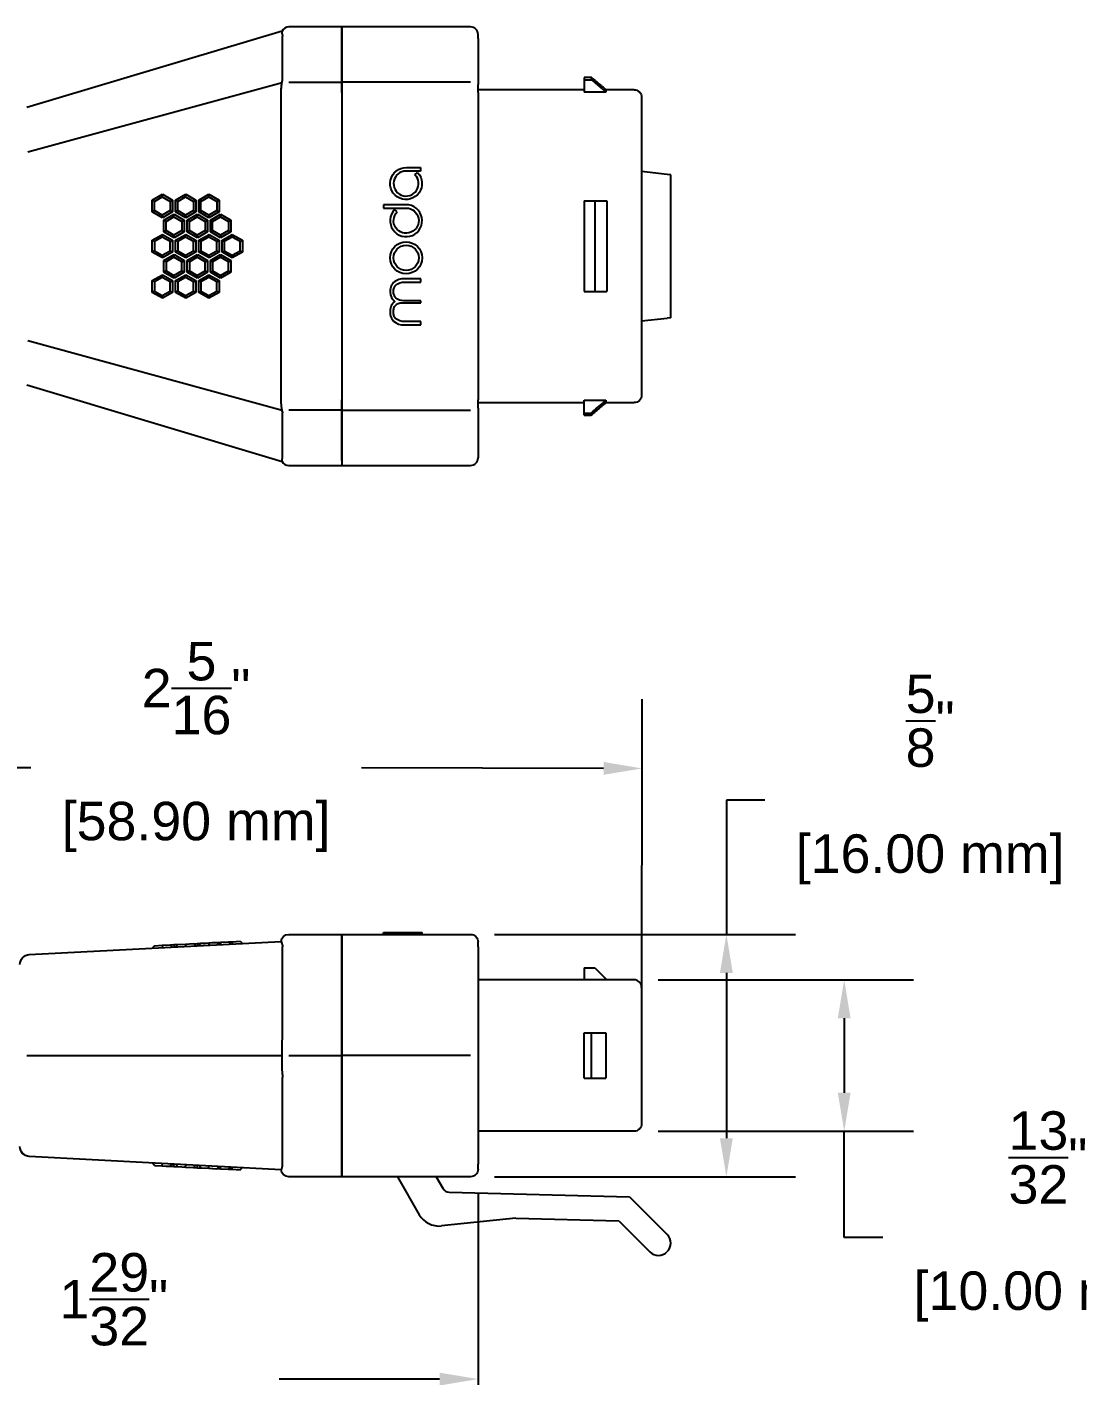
# Model space of a CAD drawing. Header units: inches. Extents: x 0.15 to 7.33, y 1.95 to 8.02.
# Drawn here: x 3.084 to 5.813, y 4.518 to 8.022 of the extents above; entities that cross this region are included whole.
import ezdxf

# ---------------------------------------------------------------- set-up
doc = ezdxf.new("R2010")
doc.units = ezdxf.units.IN
doc.header["$MEASUREMENT"] = 0
doc.layers.get('Defpoints').update_dxf_attribs({"color": 1})
doc.layers.add('Male Connector', color=7, linetype='Continuous')
doc.styles.get("Standard").update_dxf_attribs({"font": 'Arial.ttf'})
doc.dimstyles.new('.1 DIM', dxfattribs={"dimscale": 0, "dimtxt": 0.1, "dimasz": 0.1, "dimexe": 0.18, "dimexo": 0.0625, "dimgap": 0.09, "dimtad": 0, "dimtih": 1, "dimtoh": 1, "dimdec": 5, "dimzin": 0, "dimdsep": 46, "dimlunit": 4, "dimtxsty": 'Standard', "dimcen": 0.09, "dimadec": 0, "dimazin": 0, "dimtfac": 1, "dimtdec": 5, "dimtofl": 0, "dimtmove": 0, "dimatfit": 3, "dimfxl": 1, "dimtolj": 1, "dimtzin": 0, "dimarcsym": 0})

# ---------------------------------------------------------------- blocks, each defined once
blk = doc.blocks.new('*D4')
at = {"layer": 'Defpoints', "color": 0, "lineweight": -2, "transparency": 16777216}
for p, q in [((2.3627, 5.4147), (2.364, 6.2785)), ((4.6816, 5.411), (4.6829, 6.2748)), ((2.4638, 6.0983), (3.0935, 6.0973)), ((4.5827, 6.095), (3.9529, 6.096))]:
    blk.add_line(p, q, dxfattribs=at)
at = {"layer": 'Defpoints', "color": 0, "transparency": 16777216}
for p in [(2.3638, 6.0985), (2.3626, 5.3522), (4.6815, 5.3485)]:
    blk.add_point(p, dxfattribs=at)
for points in [[(2.4638, 6.115), (2.4637, 6.0817), (2.3638, 6.0985)], [(4.5827, 6.1116), (4.5826, 6.0783), (4.6827, 6.0948)]]:
    blk.add_solid(points, dxfattribs=at)
at = {"layer": 'Defpoints', "color": 0, "transparency": 16777216, "char_height": 0.1, "attachment_point": 5}
for s, insert in [('\\A1;2{\\H1x;\\S5/16;}"', (3.5232, 6.3036)), ('\\A1;[58.90 mm]', (3.5232, 5.943))]:
    blk.add_mtext(s, dxfattribs=dict(at, insert=insert))
blk = doc.blocks.new('*D5')
at = {"layer": 'Defpoints', "color": 0, "lineweight": -2, "transparency": 16777216}
for p, q in [((5.0017, 6.012), (4.9017, 6.012)), ((4.9017, 6.012), (4.9017, 5.6635)), ((4.2991, 5.6635), (5.0817, 5.6635)), ((4.9017, 5.5635), (4.9017, 5.1335)), ((4.2991, 5.0335), (5.0817, 5.0335))]:
    blk.add_line(p, q, dxfattribs=at)
at = {"layer": 'Defpoints', "color": 0, "transparency": 16777216}
for p in [(4.2366, 5.6635), (4.2366, 5.0335), (4.9017, 5.0335)]:
    blk.add_point(p, dxfattribs=at)
for points in [[(4.885, 5.5635), (4.9184, 5.5635), (4.9017, 5.6635)], [(4.885, 5.1335), (4.9184, 5.1335), (4.9017, 5.0335)]]:
    blk.add_solid(points, dxfattribs=at)
at = {"layer": 'Defpoints', "color": 0, "transparency": 16777216, "char_height": 0.1, "attachment_point": 5}
for s, insert in [('\\A1;{\\H1x;\\S5/8;}"', (5.4314, 6.2189)), ('\\A1;[16.00 mm]', (5.4314, 5.8583))]:
    blk.add_mtext(s, dxfattribs=dict(at, insert=insert))
blk = doc.blocks.new('*D6')
at = {"layer": 'Defpoints', "color": 0, "lineweight": -2, "transparency": 16777216}
for p, q in [((4.7243, 5.5453), (5.388, 5.5453)), ((5.208, 5.4453), (5.208, 5.2516)), ((4.7243, 5.1516), (5.388, 5.1516)), ((5.208, 4.876), (5.208, 5.1516)), ((5.308, 4.876), (5.208, 4.876))]:
    blk.add_line(p, q, dxfattribs=at)
at = {"layer": 'Defpoints', "color": 0, "transparency": 16777216}
for p in [(4.6618, 5.5453), (4.6618, 5.1516), (5.208, 5.1516)]:
    blk.add_point(p, dxfattribs=at)
for points in [[(5.1913, 5.4453), (5.2246, 5.4453), (5.208, 5.5453)], [(5.1913, 5.2516), (5.2246, 5.2516), (5.208, 5.1516)]]:
    blk.add_solid(points, dxfattribs=at)
at = {"layer": 'Defpoints', "color": 0, "transparency": 16777216, "char_height": 0.1, "attachment_point": 5}
for s, insert in [('\\A1;{\\H1x;\\S13/32;}"', (5.7377, 5.0836)), ('\\A1;[10.00 mm]', (5.7377, 4.7223))]:
    blk.add_mtext(s, dxfattribs=dict(at, insert=insert))
blk = doc.blocks.new('*D7')
at = {"layer": 'Defpoints', "color": 0, "lineweight": -2, "transparency": 16777216}
for p, q in [((2.3626, 4.9891), (2.3626, 4.3276)), ((4.2563, 4.9891), (4.2563, 4.3276)), ((2.4626, 4.5076), (2.8797, 4.5076)), ((4.1563, 4.5076), (3.7391, 4.5076))]:
    blk.add_line(p, q, dxfattribs=at)
at = {"layer": 'Defpoints', "color": 0, "transparency": 16777216}
for p in [(2.3626, 5.0516), (4.2563, 5.0516), (2.3626, 4.5076)]:
    blk.add_point(p, dxfattribs=at)
for points in [[(2.4626, 4.5242), (2.4626, 4.4909), (2.3626, 4.5076)], [(4.1563, 4.5242), (4.1563, 4.4909), (4.2563, 4.5076)]]:
    blk.add_solid(points, dxfattribs=at)
at = {"layer": 'Defpoints', "color": 0, "transparency": 16777216, "char_height": 0.1, "attachment_point": 5}
for s, insert in [('\\A1;1{\\H1x;\\S29/32;}"', (3.3094, 4.7152)), ('\\A1;[48.10 mm]', (3.3094, 4.3539))]:
    blk.add_mtext(s, dxfattribs=dict(at, insert=insert))

msp = doc.modelspace()

# ---------------------------------------------------------------- linework, layer by layer
at = {"layer": 'Male Connector', "linetype": 'Continuous'}
for p, q in [((3.746672, 8.011485), (3.083571, 7.812835)), ((3.748205, 7.885594), (3.748205, 7.998435)), ((3.901937, 8.022071), (3.764142, 8.022071)), ((4.236582, 8.022071), (3.901937, 8.022071)), ((3.901937, 8.022071), (3.901937, 8.009602)), ((3.901937, 8.009602), (3.901937, 8.022071)), ((3.901937, 8.009602), (3.901937, 7.890502)), ((3.901937, 7.890502), (3.901937, 8.009602)), ((4.256267, 7.991995), (4.256267, 8.002386)), ((4.256267, 7.991995), (4.256267, 7.872895)), ((3.901937, 7.851767), (3.901937, 7.890502)), ((3.901937, 7.890502), (3.901937, 7.851767)), ((4.551214, 7.890343), (4.531857, 7.890343)), ((4.531857, 7.884842), (4.531857, 7.852721)), ((4.531857, 7.884842), (4.551214, 7.884842)), ((3.085675, 7.697365), (3.746726, 7.878078)), ((3.744508, 7.052667), (3.744508, 7.851767)), ((3.764142, 7.878532), (3.901937, 7.878532)), ((4.236582, 7.878532), (3.901937, 7.878532)), ((3.901937, 7.851767), (3.901937, 7.052667)), ((3.901937, 7.851767), (3.901937, 7.052666)), ((4.256267, 7.851767), (4.256267, 7.872895)), ((4.531857, 7.858847), (4.256267, 7.858847)), ((4.256267, 7.851767), (4.256267, 7.052667)), ((4.588766, 7.852721), (4.531857, 7.852721)), ((4.661778, 7.858847), (4.588748, 7.858847)), ((4.681463, 7.734272), (4.681463, 7.170161)), ((4.106649, 7.647627), (4.069155, 7.647627)), ((4.069893, 7.656514), (4.106649, 7.656514)), ((4.092191, 7.63806), (4.099115, 7.643696)), ((4.106649, 7.656514), (4.106649, 7.647627)), ((4.747886, 7.638965), (4.681465, 7.645946)), ((4.757111, 7.637996), (4.747886, 7.638965)), ((4.757111, 7.266438), (4.757111, 7.637996)), ((3.409041, 7.572295), (3.435598, 7.587649)), ((3.414835, 7.56876), (3.409041, 7.572295)), ((3.409041, 7.541587), (3.409041, 7.572295)), ((3.414835, 7.56876), (3.435278, 7.580579)), ((3.414835, 7.545122), (3.414835, 7.56876)), ((3.435278, 7.580579), (3.435598, 7.587649)), ((3.435278, 7.580579), (3.455721, 7.56876)), ((3.435598, 7.587649), (3.462156, 7.572295)), ((3.455721, 7.56876), (3.462156, 7.572295)), ((3.455721, 7.56876), (3.455721, 7.545122)), ((3.462156, 7.572295), (3.462156, 7.541587)), ((3.469588, 7.572295), (3.496145, 7.587649)), ((3.469588, 7.541587), (3.469588, 7.572295)), ((3.475381, 7.56876), (3.469588, 7.572295)), ((3.475381, 7.56876), (3.495825, 7.580579)), ((3.475381, 7.545122), (3.475381, 7.56876)), ((3.495825, 7.580579), (3.496145, 7.587649)), ((3.495825, 7.580579), (3.516268, 7.56876)), ((3.496145, 7.587649), (3.522702, 7.572295)), ((3.516268, 7.56876), (3.522702, 7.572295)), ((3.516268, 7.56876), (3.516268, 7.545122)), ((3.522702, 7.572295), (3.522702, 7.541587)), ((3.530135, 7.572295), (3.556692, 7.587649)), ((3.535928, 7.56876), (3.530135, 7.572295)), ((3.530135, 7.541587), (3.530135, 7.572295)), ((3.535928, 7.56876), (3.556371, 7.580579)), ((3.535928, 7.545122), (3.535928, 7.56876)), ((3.556371, 7.580579), (3.556692, 7.587649)), ((3.556371, 7.580579), (3.576815, 7.56876)), ((3.556692, 7.587649), (3.583249, 7.572295)), ((3.576815, 7.56876), (3.583249, 7.572295)), ((3.576815, 7.56876), (3.576815, 7.545122)), ((3.583249, 7.572295), (3.583249, 7.541587)), ((4.531857, 7.570327), (4.559416, 7.570327)), ((4.531857, 7.570327), (4.531857, 7.334107)), ((4.559416, 7.570327), (4.590912, 7.570327)), ((4.559416, 7.570327), (4.559416, 7.334107)), ((4.590912, 7.570327), (4.590912, 7.334107)), ((3.414835, 7.545122), (3.409041, 7.541587)), ((3.435598, 7.526233), (3.409041, 7.541587)), ((3.435278, 7.533303), (3.414835, 7.545122)), ((3.455721, 7.545122), (3.435278, 7.533303)), ((3.462156, 7.541587), (3.435598, 7.526233)), ((3.439329, 7.51995), (3.465917, 7.535321)), ((3.455721, 7.545122), (3.462156, 7.541587)), ((3.465593, 7.528177), (3.465917, 7.535321)), ((3.465917, 7.535321), (3.492504, 7.51995)), ((3.475381, 7.545122), (3.469588, 7.541587)), ((3.496145, 7.526233), (3.469588, 7.541587)), ((3.495825, 7.533303), (3.475381, 7.545122)), ((3.516268, 7.545122), (3.495825, 7.533303)), ((3.522702, 7.541587), (3.496145, 7.526233)), ((3.499876, 7.51995), (3.526463, 7.535321)), ((3.516268, 7.545122), (3.522702, 7.541587)), ((3.52614, 7.528177), (3.526463, 7.535321)), ((3.526463, 7.535321), (3.553051, 7.51995)), ((3.535928, 7.545122), (3.530135, 7.541587)), ((3.556692, 7.526233), (3.530135, 7.541587)), ((3.556371, 7.533303), (3.535928, 7.545122)), ((3.576815, 7.545122), (3.556371, 7.533303)), ((3.583249, 7.541587), (3.556692, 7.526233)), ((3.560423, 7.51995), (3.58701, 7.535321)), ((3.576815, 7.545122), (3.583249, 7.541587)), ((3.586686, 7.528177), (3.58701, 7.535321)), ((3.58701, 7.535321), (3.613597, 7.51995)), ((4.010664, 7.560059), (4.010664, 7.551155)), ((4.069261, 7.560059), (4.010664, 7.560059)), ((4.010664, 7.551155), (4.069261, 7.551155)), ((4.046144, 7.541542), (4.039214, 7.547187)), ((3.435278, 7.533303), (3.435598, 7.526233)), ((3.445184, 7.516378), (3.439329, 7.51995)), ((3.439329, 7.489207), (3.439329, 7.51995)), ((3.445184, 7.516378), (3.465593, 7.528177)), ((3.445184, 7.49278), (3.445184, 7.516378)), ((3.465593, 7.528177), (3.486002, 7.516378)), ((3.486002, 7.516378), (3.492504, 7.51995)), ((3.486002, 7.516378), (3.486002, 7.49278)), ((3.492504, 7.51995), (3.492504, 7.489207)), ((3.495825, 7.533303), (3.496145, 7.526233)), ((3.499876, 7.489207), (3.499876, 7.51995)), ((3.505731, 7.516378), (3.499876, 7.51995)), ((3.505731, 7.516378), (3.52614, 7.528177)), ((3.505731, 7.49278), (3.505731, 7.516378)), ((3.52614, 7.528177), (3.546548, 7.516378)), ((3.546548, 7.516378), (3.553051, 7.51995)), ((3.546548, 7.516378), (3.546548, 7.49278)), ((3.553051, 7.51995), (3.553051, 7.489207)), ((3.556371, 7.533303), (3.556692, 7.526233)), ((3.560423, 7.489207), (3.560423, 7.51995)), ((3.566278, 7.516378), (3.560423, 7.51995)), ((3.566278, 7.516378), (3.586686, 7.528177)), ((3.566278, 7.49278), (3.566278, 7.516378)), ((3.586686, 7.528177), (3.607095, 7.516378)), ((3.607095, 7.516378), (3.613597, 7.51995)), ((3.607095, 7.516378), (3.607095, 7.49278)), ((3.613597, 7.51995), (3.613597, 7.489207)), ((3.409184, 7.467531), (3.435674, 7.482846)), ((3.409184, 7.436902), (3.409184, 7.467531)), ((3.41484, 7.464081), (3.409184, 7.467531)), ((3.435361, 7.475945), (3.41484, 7.464081)), ((3.41484, 7.464081), (3.41484, 7.440353)), ((3.435361, 7.475945), (3.435674, 7.482846)), ((3.455882, 7.464081), (3.435361, 7.475945)), ((3.435674, 7.482846), (3.462163, 7.467531)), ((3.445184, 7.49278), (3.439329, 7.489207)), ((3.465917, 7.473836), (3.439329, 7.489207)), ((3.465593, 7.48098), (3.445184, 7.49278)), ((3.455882, 7.464081), (3.462163, 7.467531)), ((3.455882, 7.440353), (3.455882, 7.464081)), ((3.462163, 7.467531), (3.462163, 7.436902)), ((3.486002, 7.49278), (3.465593, 7.48098)), ((3.465593, 7.48098), (3.465917, 7.473836)), ((3.492504, 7.489207), (3.465917, 7.473836)), ((3.469731, 7.467531), (3.49622, 7.482846)), ((3.469731, 7.436902), (3.469731, 7.467531)), ((3.475387, 7.464081), (3.469731, 7.467531)), ((3.495908, 7.475945), (3.475387, 7.464081)), ((3.475387, 7.464081), (3.475387, 7.440353)), ((3.486002, 7.49278), (3.492504, 7.489207)), ((3.495908, 7.475945), (3.49622, 7.482846)), ((3.516429, 7.464081), (3.495908, 7.475945)), ((3.49622, 7.482846), (3.52271, 7.467531)), ((3.505731, 7.49278), (3.499876, 7.489207)), ((3.526463, 7.473836), (3.499876, 7.489207)), ((3.52614, 7.48098), (3.505731, 7.49278)), ((3.516429, 7.464081), (3.52271, 7.467531)), ((3.516429, 7.440353), (3.516429, 7.464081)), ((3.52271, 7.467531), (3.52271, 7.436902)), ((3.546548, 7.49278), (3.52614, 7.48098)), ((3.52614, 7.48098), (3.526463, 7.473836)), ((3.553051, 7.489207), (3.526463, 7.473836)), ((3.530278, 7.467531), (3.556767, 7.482846)), ((3.535933, 7.464081), (3.530278, 7.467531)), ((3.530278, 7.436902), (3.530278, 7.467531)), ((3.556454, 7.475945), (3.535933, 7.464081)), ((3.535933, 7.464081), (3.535933, 7.440353)), ((3.546548, 7.49278), (3.553051, 7.489207)), ((3.556454, 7.475945), (3.556767, 7.482846)), ((3.576975, 7.464081), (3.556454, 7.475945)), ((3.556767, 7.482846), (3.583257, 7.467531)), ((3.566278, 7.49278), (3.560423, 7.489207)), ((3.58701, 7.473836), (3.560423, 7.489207)), ((3.586686, 7.48098), (3.566278, 7.49278)), ((3.576975, 7.464081), (3.583257, 7.467531)), ((3.576975, 7.440353), (3.576975, 7.464081)), ((3.583257, 7.467531), (3.583257, 7.436902)), ((3.607095, 7.49278), (3.586686, 7.48098)), ((3.586686, 7.48098), (3.58701, 7.473836)), ((3.613597, 7.489207), (3.58701, 7.473836)), ((3.590825, 7.467531), (3.617314, 7.482846)), ((3.59648, 7.464081), (3.590825, 7.467531)), ((3.590825, 7.436902), (3.590825, 7.467531)), ((3.617001, 7.475945), (3.59648, 7.464081)), ((3.59648, 7.464081), (3.59648, 7.440353)), ((3.607095, 7.49278), (3.613597, 7.489207)), ((3.617001, 7.475945), (3.617314, 7.482846)), ((3.637522, 7.464081), (3.617001, 7.475945)), ((3.617314, 7.482846), (3.643803, 7.467531)), ((3.637522, 7.464081), (3.643803, 7.467531)), ((3.637522, 7.440353), (3.637522, 7.464081)), ((3.643803, 7.467531), (3.643803, 7.436902)), ((3.41484, 7.440353), (3.409184, 7.436902)), ((3.435674, 7.421587), (3.409184, 7.436902)), ((3.41484, 7.440353), (3.435361, 7.428489)), ((3.435361, 7.428489), (3.455882, 7.440353)), ((3.435361, 7.428489), (3.435674, 7.421587)), ((3.462163, 7.436902), (3.435674, 7.421587)), ((3.439329, 7.415226), (3.465917, 7.430597)), ((3.455882, 7.440353), (3.462163, 7.436902)), ((3.465593, 7.423453), (3.465917, 7.430597)), ((3.465917, 7.430597), (3.492504, 7.415226)), ((3.475387, 7.440353), (3.469731, 7.436902)), ((3.49622, 7.421587), (3.469731, 7.436902)), ((3.475387, 7.440353), (3.495908, 7.428489)), ((3.495908, 7.428489), (3.516429, 7.440353)), ((3.495908, 7.428489), (3.49622, 7.421587)), ((3.52271, 7.436902), (3.49622, 7.421587)), ((3.499876, 7.415226), (3.526463, 7.430597)), ((3.516429, 7.440353), (3.52271, 7.436902)), ((3.52614, 7.423453), (3.526463, 7.430597)), ((3.526463, 7.430597), (3.553051, 7.415226)), ((3.535933, 7.440353), (3.530278, 7.436902)), ((3.556767, 7.421587), (3.530278, 7.436902)), ((3.535933, 7.440353), (3.556454, 7.428489)), ((3.556454, 7.428489), (3.576975, 7.440353)), ((3.556454, 7.428489), (3.556767, 7.421587)), ((3.583257, 7.436902), (3.556767, 7.421587)), ((3.560423, 7.415226), (3.58701, 7.430597)), ((3.576975, 7.440353), (3.583257, 7.436902)), ((3.586686, 7.423453), (3.58701, 7.430597)), ((3.58701, 7.430597), (3.613597, 7.415226)), ((3.59648, 7.440353), (3.590825, 7.436902)), ((3.617314, 7.421587), (3.590825, 7.436902)), ((3.59648, 7.440353), (3.617001, 7.428489)), ((3.617001, 7.428489), (3.637522, 7.440353)), ((3.617001, 7.428489), (3.617314, 7.421587)), ((3.643803, 7.436902), (3.617314, 7.421587)), ((3.637522, 7.440353), (3.643803, 7.436902)), ((3.445184, 7.411654), (3.439329, 7.415226)), ((3.439329, 7.384483), (3.439329, 7.415226)), ((3.465593, 7.423453), (3.445184, 7.411654)), ((3.445184, 7.411654), (3.445184, 7.388055)), ((3.486002, 7.411654), (3.465593, 7.423453)), ((3.486002, 7.411654), (3.492504, 7.415226)), ((3.486002, 7.388055), (3.486002, 7.411654)), ((3.492504, 7.415226), (3.492504, 7.384483)), ((3.499876, 7.384483), (3.499876, 7.415226)), ((3.505731, 7.411654), (3.499876, 7.415226)), ((3.52614, 7.423453), (3.505731, 7.411654)), ((3.505731, 7.411654), (3.505731, 7.388055)), ((3.546548, 7.411654), (3.52614, 7.423453)), ((3.546548, 7.411654), (3.553051, 7.415226)), ((3.546548, 7.388055), (3.546548, 7.411654)), ((3.553051, 7.415226), (3.553051, 7.384483)), ((3.560423, 7.384483), (3.560423, 7.415226)), ((3.566278, 7.411654), (3.560423, 7.415226)), ((3.586686, 7.423453), (3.566278, 7.411654)), ((3.566278, 7.411654), (3.566278, 7.388055)), ((3.607095, 7.411654), (3.586686, 7.423453)), ((3.607095, 7.411654), (3.613597, 7.415226)), ((3.607095, 7.388055), (3.607095, 7.411654)), ((3.613597, 7.415226), (3.613597, 7.384483)), ((4.110768, 7.42227), (4.110768, 7.421606)), ((3.409041, 7.362846), (3.435598, 7.3782)), ((3.409041, 7.332139), (3.409041, 7.362846)), ((3.414835, 7.359311), (3.409041, 7.362846)), ((3.435278, 7.371131), (3.414835, 7.359311)), ((3.414835, 7.359311), (3.414835, 7.335673)), ((3.435278, 7.371131), (3.435598, 7.3782)), ((3.455721, 7.359311), (3.435278, 7.371131)), ((3.435598, 7.3782), (3.462156, 7.362846)), ((3.445184, 7.388055), (3.439329, 7.384483)), ((3.465917, 7.369112), (3.439329, 7.384483)), ((3.445184, 7.388055), (3.465593, 7.376256)), ((3.455721, 7.359311), (3.462156, 7.362846)), ((3.455721, 7.335673), (3.455721, 7.359311)), ((3.462156, 7.362846), (3.462156, 7.332139)), ((3.465593, 7.376256), (3.486002, 7.388055)), ((3.465593, 7.376256), (3.465917, 7.369112)), ((3.492504, 7.384483), (3.465917, 7.369112)), ((3.469588, 7.362846), (3.496145, 7.3782)), ((3.469588, 7.332139), (3.469588, 7.362846)), ((3.475381, 7.359311), (3.469588, 7.362846)), ((3.495825, 7.371131), (3.475381, 7.359311)), ((3.475381, 7.359311), (3.475381, 7.335673)), ((3.486002, 7.388055), (3.492504, 7.384483)), ((3.495825, 7.371131), (3.496145, 7.3782)), ((3.516268, 7.359311), (3.495825, 7.371131)), ((3.496145, 7.3782), (3.522702, 7.362846)), ((3.505731, 7.388055), (3.499876, 7.384483)), ((3.526463, 7.369112), (3.499876, 7.384483)), ((3.505731, 7.388055), (3.52614, 7.376256)), ((3.516268, 7.359311), (3.522702, 7.362846)), ((3.516268, 7.335673), (3.516268, 7.359311)), ((3.522702, 7.362846), (3.522702, 7.332139)), ((3.52614, 7.376256), (3.546548, 7.388055)), ((3.52614, 7.376256), (3.526463, 7.369112)), ((3.553051, 7.384483), (3.526463, 7.369112)), ((3.530135, 7.362846), (3.556692, 7.3782)), ((3.535928, 7.359311), (3.530135, 7.362846)), ((3.530135, 7.332139), (3.530135, 7.362846)), ((3.556371, 7.371131), (3.535928, 7.359311)), ((3.535928, 7.359311), (3.535928, 7.335673)), ((3.546548, 7.388055), (3.553051, 7.384483)), ((3.556371, 7.371131), (3.556692, 7.3782)), ((3.576815, 7.359311), (3.556371, 7.371131)), ((3.556692, 7.3782), (3.583249, 7.362846)), ((3.566278, 7.388055), (3.560423, 7.384483)), ((3.58701, 7.369112), (3.560423, 7.384483)), ((3.566278, 7.388055), (3.586686, 7.376256)), ((3.576815, 7.359311), (3.583249, 7.362846)), ((3.576815, 7.335673), (3.576815, 7.359311)), ((3.583249, 7.362846), (3.583249, 7.332139)), ((3.586686, 7.376256), (3.607095, 7.388055)), ((3.586686, 7.376256), (3.58701, 7.369112)), ((3.613597, 7.384483), (3.58701, 7.369112)), ((3.607095, 7.388055), (3.613597, 7.384483)), ((4.065334, 7.358763), (4.10718, 7.358763)), ((4.10718, 7.367471), (4.065642, 7.367471)), ((4.10718, 7.358763), (4.10718, 7.367471)), ((3.414835, 7.335673), (3.409041, 7.332139)), ((3.435598, 7.316785), (3.409041, 7.332139)), ((3.414835, 7.335673), (3.435278, 7.323854)), ((3.435278, 7.323854), (3.455721, 7.335673)), ((3.435278, 7.323854), (3.435598, 7.316785)), ((3.462156, 7.332139), (3.435598, 7.316785)), ((3.455721, 7.335673), (3.462156, 7.332139)), ((3.475381, 7.335673), (3.469588, 7.332139)), ((3.496145, 7.316785), (3.469588, 7.332139)), ((3.475381, 7.335673), (3.495825, 7.323854)), ((3.495825, 7.323854), (3.516268, 7.335673)), ((3.495825, 7.323854), (3.496145, 7.316785)), ((3.522702, 7.332139), (3.496145, 7.316785)), ((3.516268, 7.335673), (3.522702, 7.332139)), ((3.535928, 7.335673), (3.530135, 7.332139)), ((3.556692, 7.316785), (3.530135, 7.332139)), ((3.535928, 7.335673), (3.556371, 7.323854)), ((3.556371, 7.323854), (3.576815, 7.335673)), ((3.556371, 7.323854), (3.556692, 7.316785)), ((3.583249, 7.332139), (3.556692, 7.316785)), ((3.576815, 7.335673), (3.583249, 7.332139)), ((4.531857, 7.334107), (4.559416, 7.334107)), ((4.559416, 7.334107), (4.590912, 7.334107)), ((4.061865, 7.304871), (4.10718, 7.304871)), ((4.10718, 7.310611), (4.062745, 7.310611)), ((4.10718, 7.304871), (4.10718, 7.310611)), ((4.10718, 7.256694), (4.064383, 7.256694)), ((4.10718, 7.247983), (4.10718, 7.256694)), ((4.681465, 7.258487), (4.747886, 7.265468)), ((4.757111, 7.266438), (4.747886, 7.265468)), ((4.064596, 7.247983), (4.10718, 7.247983)), ((3.085675, 7.207068), (3.746726, 7.026355)), ((3.083571, 7.091598), (3.746686, 6.892945)), ((3.901937, 7.052667), (3.901937, 7.013932)), ((3.901937, 7.013932), (3.901937, 7.052666)), ((4.256267, 7.031538), (4.256267, 7.052667)), ((4.256267, 7.045586), (4.531857, 7.045586)), ((4.531857, 7.051709), (4.588609, 7.051709)), ((4.531857, 7.018614), (4.531857, 7.051709)), ((4.588544, 7.045586), (4.661778, 7.045586)), ((3.748205, 6.905998), (3.748205, 7.018839)), ((3.901937, 7.025901), (3.764142, 7.025901)), ((3.901937, 7.025901), (4.236582, 7.025901)), ((3.901937, 7.013932), (3.901937, 6.894831)), ((3.901937, 6.894831), (3.901937, 7.013932)), ((4.256267, 7.031538), (4.256267, 6.912438)), ((4.531857, 7.013169), (4.531857, 7.018614)), ((4.531857, 7.018614), (4.549911, 7.018614)), ((4.531857, 7.013169), (4.54991, 7.013169)), ((4.256267, 6.912438), (4.256267, 6.902047)), ((3.764142, 6.882362), (3.901937, 6.882362)), ((3.901937, 6.894831), (3.901937, 6.882362)), ((3.901937, 6.894831), (3.901937, 6.882362)), ((3.901937, 6.882362), (4.236582, 6.882362)), ((3.089575, 5.610854), (3.744702, 5.645188)), ((3.535928, 5.640377), (3.556371, 5.641448)), ((3.556371, 5.641448), (3.576815, 5.64252)), ((3.556371, 5.641448), (3.556692, 5.635334)), ((3.566278, 5.642032), (3.566216, 5.641964)), ((3.566278, 5.642032), (3.586686, 5.643102)), ((3.576815, 5.64252), (3.583249, 5.636726)), ((3.586686, 5.643102), (3.607095, 5.644172)), ((3.586686, 5.643102), (3.58701, 5.636923)), ((3.607095, 5.644172), (3.613597, 5.638317)), ((3.607316, 5.643972), (3.617001, 5.64448)), ((3.617001, 5.64448), (3.637522, 5.645555)), ((3.617001, 5.64448), (3.617314, 5.638512)), ((3.637522, 5.645555), (3.643803, 5.6399)), ((3.764142, 5.663453), (3.901937, 5.663453)), ((3.901937, 5.663453), (4.236582, 5.663453)), ((3.901937, 5.639513), (3.901937, 5.663453)), ((3.901937, 5.663453), (3.901937, 5.639513)), ((4.010664, 5.663453), (4.010664, 5.66798)), ((4.010664, 5.66798), (4.026718, 5.66798)), ((4.027754, 5.66798), (4.027754, 5.663453)), ((4.036789, 5.66798), (4.064596, 5.66798)), ((4.036789, 5.663453), (4.036789, 5.66798)), ((4.064596, 5.66798), (4.10718, 5.66798)), ((4.064596, 5.663453), (4.064596, 5.66798)), ((4.107179, 5.66798), (4.110768, 5.66798)), ((4.10718, 5.663453), (4.10718, 5.66798)), ((4.110768, 5.663453), (4.110768, 5.66798)), ((4.256267, 5.63071), (4.256267, 5.643768)), ((3.414835, 5.634031), (3.409041, 5.627596)), ((3.414835, 5.634031), (3.435278, 5.635102)), ((3.435278, 5.635102), (3.455721, 5.636174)), ((3.435278, 5.635102), (3.435598, 5.628988)), ((3.445184, 5.635686), (3.445123, 5.635618)), ((3.445184, 5.635686), (3.465593, 5.636756)), ((3.455721, 5.636174), (3.462156, 5.63038)), ((3.465593, 5.636756), (3.486002, 5.637825)), ((3.465593, 5.636756), (3.465917, 5.630577)), ((3.475381, 5.637204), (3.469588, 5.63077)), ((3.475381, 5.637204), (3.495825, 5.638275)), ((3.486002, 5.637825), (3.48607, 5.637764)), ((3.495825, 5.638275), (3.516268, 5.639347)), ((3.495825, 5.638275), (3.496145, 5.632161)), ((3.505731, 5.638859), (3.505669, 5.638791)), ((3.505731, 5.638859), (3.52614, 5.639929)), ((3.516268, 5.639347), (3.522702, 5.633553)), ((3.52614, 5.639929), (3.546548, 5.640998)), ((3.52614, 5.639929), (3.526463, 5.63375)), ((3.535928, 5.640377), (3.530135, 5.633943)), ((3.546548, 5.640998), (3.546616, 5.640937)), ((3.748205, 5.405466), (3.748205, 5.631147)), ((3.901937, 5.639513), (3.901937, 5.401313)), ((3.901937, 5.401313), (3.901937, 5.639513)), ((4.256267, 5.63071), (4.256267, 5.39251)), ((4.531857, 5.576839), (4.531857, 5.545343)), ((4.531857, 5.576839), (4.559416, 5.576839)), ((4.559416, 5.576839), (4.590912, 5.545343)), ((4.661778, 5.545343), (4.256267, 5.545343)), ((3.901937, 5.295672), (3.901937, 5.401313)), ((3.901937, 5.401313), (3.901937, 5.295672)), ((4.531857, 5.407548), (4.549911, 5.407548)), ((4.256267, 5.39251), (4.256267, 5.304476)), ((3.083571, 5.348493), (3.746688, 5.348493)), ((3.764142, 5.348493), (3.901937, 5.348493)), ((4.236582, 5.348493), (3.901937, 5.348493)), ((3.748205, 5.065838), (3.748205, 5.291519)), ((3.901937, 5.295672), (3.901937, 5.057472)), ((3.901937, 5.057472), (3.901937, 5.295672)), ((4.256267, 5.304476), (4.256267, 5.066275)), ((4.531857, 5.289438), (4.54991, 5.289438)), ((4.661778, 5.151642), (4.256267, 5.151642)), ((3.744702, 5.051797), (3.089575, 5.086131)), ((3.414828, 5.062955), (3.409035, 5.069389)), ((3.414828, 5.062955), (3.435272, 5.061883)), ((3.435272, 5.061883), (3.435592, 5.067997)), ((3.435272, 5.061883), (3.455715, 5.060812)), ((3.445178, 5.061299), (3.445117, 5.061367)), ((3.445178, 5.061299), (3.465587, 5.06023)), ((3.455715, 5.060812), (3.462149, 5.066605)), ((3.465587, 5.06023), (3.46591, 5.066408)), ((3.465587, 5.06023), (3.485995, 5.05916)), ((3.475375, 5.059781), (3.469582, 5.066216)), ((3.475375, 5.059781), (3.495818, 5.05871)), ((3.485995, 5.05916), (3.486063, 5.059221)), ((3.495818, 5.05871), (3.496139, 5.064824)), ((3.495818, 5.05871), (3.516262, 5.057639)), ((3.505725, 5.058126), (3.505663, 5.058194)), ((3.505725, 5.058126), (3.526133, 5.057057)), ((3.516262, 5.057639), (3.522696, 5.063432)), ((3.526133, 5.057057), (3.526457, 5.063235)), ((3.526133, 5.057057), (3.546542, 5.055987)), ((3.535922, 5.056608), (3.530128, 5.063043)), ((3.535922, 5.056608), (3.556365, 5.055537)), ((3.546542, 5.055987), (3.54661, 5.056048)), ((3.556365, 5.055537), (3.556686, 5.061651)), ((3.556365, 5.055537), (3.576808, 5.054466)), ((3.566271, 5.054953), (3.56621, 5.055021)), ((3.566271, 5.054953), (3.58668, 5.053883)), ((3.576808, 5.054466), (3.583243, 5.060259)), ((3.58668, 5.053883), (3.587004, 5.060062)), ((3.58668, 5.053883), (3.607089, 5.052814)), ((3.607089, 5.052814), (3.613591, 5.058669)), ((3.607599, 5.053273), (3.616995, 5.052781)), ((3.616995, 5.052781), (3.617293, 5.058475)), ((3.616995, 5.052781), (3.637663, 5.051698)), ((3.637663, 5.051698), (3.643655, 5.057093)), ((3.901937, 5.033532), (3.901937, 5.057472)), ((3.901937, 5.057472), (3.901937, 5.033532)), ((4.256267, 5.053217), (4.256267, 5.066275)), ((3.901937, 5.033532), (3.764142, 5.033532)), ((4.236582, 5.033532), (3.901937, 5.033532)), ((4.046507, 5.033532), (4.103475, 4.934862)), ((4.147249, 5.033532), (4.164607, 5.003468)), ((4.181139, 4.993632), (4.649865, 4.981358)), ((4.649865, 4.981358), (4.747886, 4.883338)), ((4.354714, 4.92604), (4.160791, 4.905658)), ((4.354714, 4.92604), (4.621969, 4.919042)), ((4.621969, 4.919042), (4.702779, 4.838231)), ((4.747886, 4.838796), (4.747321, 4.838231))]:
    msp.add_line(p, q, dxfattribs=at)
msp.add_circle((4.069262, 7.421938), 0.032603, dxfattribs=at)
for centre, radius, start, end in [((3.764142, 8.002386), 0.019685, 90, 152.694862), ((4.236582, 8.002386), 0.019685, 0, 90), ((4.069155, 7.615113), 0.032515, 90, 44.889184), ((4.069261, 7.518552), 0.041507, 136.378915, 90), ((4.063394, 7.326388), 0.041144, 86.867796, 130.400317), ((4.053354, 7.287509), 0.024985, 122.311824, 133.890986), ((4.06226, 7.287171), 0.039258, 229.548205, 273.411243), ((3.764142, 6.902047), 0.019685, 207.483557, 270), ((4.236582, 6.902047), 0.019685, 270, 0), ((4.661778, 5.525658), 0.019685, 0, 90), ((4.181655, 5.01331), 0.019685, 210, 268.5), ((4.154618, 4.964389), 0.059055, 210, 276), ((4.725615, 4.861067), 0.031496, 315, 45), ((4.72505, 4.860502), 0.031496, 225, 315)]:
    msp.add_arc(centre, radius, start, end, dxfattribs=at)
at = {"layer": 'Male Connector', "linetype": 'Continuous', "extrusion": (-9.30957e-33, -1.52037e-16, -1)}
for centre, radius, start, end in [((-4.661778, 7.839162), 0.019685, 89.953034, 180), ((-4.069155, 7.615113), 0.041408, 136.346442, 91.021275), ((-4.069261, 7.518552), 0.032603, 90, 44.840768), ((-4.069262, 7.421938), 0.041508, 180.458335, 179.541665), ((-4.661778, 7.065271), 0.019685, 180, 269.984387), ((-4.236582, 5.643768), 0.019685, 90, 180), ((-3.090915, 5.585299), 0.025591, 0, 87), ((-3.090915, 5.111687), 0.025591, 273, 0)]:
    msp.add_arc(centre, radius, start, end, dxfattribs=at)
at = {"layer": 'Male Connector', "linetype": 'Continuous', "extrusion": (0, 0, -1)}
for centre, radius, start, end in [((-4.063502, 7.325905), 0.032909, 50.566498, 93.191887), ((-4.062299, 7.34149), 0.030882, 269.172828, 309.685672), ((-4.062373, 7.287641), 0.031013, 266.283525, 309.474674), ((-3.764142, 5.643768), 0.019685, 4.10699, 90), ((-4.661778, 5.171327), 0.019685, 180, 270), ((-3.764142, 5.053217), 0.019685, 270, 355.89301), ((-4.236582, 5.053217), 0.019685, 180, 270)]:
    msp.add_arc(centre, radius, start, end, dxfattribs=at)
at = {"layer": 'Male Connector', "linetype": 'Continuous'}
for points, knots in [([(3.747946, 8.002003), (3.747462, 8.005113), (3.747165, 8.007474), (3.746776, 8.010668), (3.746689, 8.011487), (3.746688, 8.01149), (3.746688, 8.011489), (3.746688, 8.011489)], [0, 0, 0, 0, 0.49916776, 0.49916776, 0.99833551, 0.99833551, 1, 1, 1, 1]), ([(4.551214, 7.884842), (4.556292, 7.880505), (4.561369, 7.876167), (4.573886, 7.86546), (4.581326, 7.85909), (4.588766, 7.852721)], [0, 0, 0, 0, 0.40541663, 0.40541663, 1, 1, 1, 1]), ([(3.744702, 7.861083), (3.744933, 7.8652), (3.745329, 7.869244), (3.74639, 7.87663), (3.747066, 7.87998), (3.747729, 7.882616)], [0, 0, 0, 0, 0.5, 0.5, 1, 1, 1, 1]), ([(4.588749, 7.858847), (4.588749, 7.858847), (4.588749, 7.858847), (4.588749, 7.858847), (4.588754, 7.858338), (4.588751, 7.856813), (4.588751, 7.856176), (4.588749, 7.854645), (4.588704, 7.85375), (4.588766, 7.852721)], [0, 0, 0, 0, 0.00074946, 0.00074946, 0.50037473, 0.50037473, 0.75018737, 0.75018737, 1, 1, 1, 1]), ([(4.681463, 7.839162), (4.681463, 7.839162), (4.681463, 7.839162), (4.681463, 7.839165), (4.681463, 7.838685), (4.681463, 7.83677), (4.681463, 7.835338), (4.681463, 7.8315), (4.681463, 7.8291), (4.681463, 7.823226), (4.681463, 7.819735), (4.681463, 7.811568), (4.681463, 7.806941), (4.681463, 7.796368), (4.681463, 7.790363), (4.681463, 7.78034), (4.681463, 7.776818), (4.681463, 7.769341), (4.681463, 7.765359), (4.681463, 7.752936), (4.681463, 7.743744), (4.681463, 7.734272)], [0, 0, 0, 0, 0.00008128, 0.00008128, 0.12507112, 0.12507112, 0.25006096, 0.25006096, 0.3750508, 0.3750508, 0.50004064, 0.50004064, 0.62503048, 0.62503048, 0.75002032, 0.75002032, 0.81251524, 0.81251524, 0.87501016, 0.87501016, 1, 1, 1, 1]), ([(4.036727, 7.357721), (4.033658, 7.354776), (4.030782, 7.350384), (4.027878, 7.341569), (4.027424, 7.336999), (4.028073, 7.323499), (4.032391, 7.313945), (4.039998, 7.308626)], [0, 0, 0, 0, 0.25, 0.25, 0.5, 0.5, 1, 1, 1, 1]), ([(4.042579, 7.317724), (4.040425, 7.319926), (4.038666, 7.322525), (4.03663, 7.328311), (4.036244, 7.331457), (4.036227, 7.337583), (4.036661, 7.340696), (4.038692, 7.346491), (4.040403, 7.349153), (4.042598, 7.351322)], [0, 0, 0, 0, 0.25, 0.25, 0.5, 0.5, 0.75, 0.75, 1, 1, 1, 1]), ([(4.036031, 7.305515), (4.033191, 7.3026), (4.030622, 7.29821), (4.02808, 7.289786), (4.027605, 7.285572), (4.027552, 7.277026), (4.028112, 7.272614), (4.031065, 7.264243), (4.033825, 7.26022), (4.036789, 7.257298)], [0, 0, 0, 0, 0.25, 0.25, 0.5, 0.5, 0.75, 0.75, 1, 1, 1, 1]), ([(4.042657, 7.263702), (4.040392, 7.26601), (4.038608, 7.268731), (4.036557, 7.274888), (4.036207, 7.278151), (4.036265, 7.284578), (4.03656, 7.287838), (4.03832, 7.294001), (4.040024, 7.29684), (4.042171, 7.29925)], [0, 0, 0, 0, 0.25, 0.25, 0.5, 0.5, 0.75, 0.75, 1, 1, 1, 1]), ([(4.042171, 7.29925), (4.044904, 7.301483), (4.048016, 7.303124), (4.054819, 7.305032), (4.058382, 7.305282), (4.061865, 7.304871)], [0, 0, 0, 0, 0.5, 0.5, 1, 1, 1, 1]), ([(4.681463, 7.170161), (4.681463, 7.165414), (4.681463, 7.160795), (4.681463, 7.151773), (4.681463, 7.147361), (4.681463, 7.134953), (4.681463, 7.12743), (4.681463, 7.107392), (4.681463, 7.096923), (4.681463, 7.084782), (4.681463, 7.081312), (4.681463, 7.075387), (4.681463, 7.072934), (4.681463, 7.067126), (4.681463, 7.065279), (4.681463, 7.065271)], [0, 0, 0, 0, 0.06250847, 0.06250847, 0.12501694, 0.12501694, 0.25003388, 0.25003388, 0.50006776, 0.50006776, 0.6250847, 0.6250847, 0.75010164, 0.75010164, 1, 1, 1, 1]), ([(3.747729, 7.021817), (3.747069, 7.024441), (3.746393, 7.027784), (3.745327, 7.035203), (3.744933, 7.039235), (3.744702, 7.04335)], [0, 0, 0, 0, 0.5, 0.5, 1, 1, 1, 1]), ([(4.549911, 7.018614), (4.550255, 7.018908), (4.5506, 7.019203), (4.556146, 7.023938), (4.561346, 7.028381), (4.572198, 7.037661), (4.57785, 7.0425), (4.585205, 7.048795), (4.586907, 7.050252), (4.588609, 7.051709)], [0, 0, 0, 0, 0.02670152, 0.02670152, 0.42964032, 0.42964032, 0.86800772, 0.86800772, 1, 1, 1, 1]), ([(4.588609, 7.051709), (4.588478, 7.049642), (4.588548, 7.04811), (4.588536, 7.046083), (4.588544, 7.045589), (4.588544, 7.045586)], [0, 0, 0, 0, 0.50079435, 0.50079435, 1, 1, 1, 1]), ([(3.746688, 6.892944), (3.746688, 6.892944), (3.746688, 6.892944), (3.746688, 6.89294), (3.746976, 6.896202), (3.747946, 6.90243)], [0, 0, 0, 0, 0.00053285, 0.00053285, 1, 1, 1, 1]), ([(3.747729, 5.63557), (3.747069, 5.638587), (3.746393, 5.641026), (3.745327, 5.644333), (3.744933, 5.6452), (3.744702, 5.645188)], [0, 0, 0, 0, 0.5, 0.5, 1, 1, 1, 1]), ([(4.027578, 5.66798), (4.027579, 5.66798), (4.028147, 5.66798), (4.031065, 5.66798), (4.033825, 5.66798), (4.036789, 5.66798)], [0, 0, 0, 0, 0.49397338, 0.49397338, 1, 1, 1, 1]), ([(4.681463, 5.525658), (4.681463, 5.525657), (4.681463, 5.524977), (4.681463, 5.522469), (4.681463, 5.520653), (4.681463, 5.514154), (4.681463, 5.508309), (4.681463, 5.488832), (4.681463, 5.472944), (4.681463, 5.447964), (4.681463, 5.439381), (4.681463, 5.421762), (4.681463, 5.412688), (4.681463, 5.385459), (4.681463, 5.367106), (4.681463, 5.339305), (4.681463, 5.329936), (4.681463, 5.311445), (4.681463, 5.302317), (4.681463, 5.284298), (4.681463, 5.275406), (4.681463, 5.257886), (4.681463, 5.249213), (4.681463, 5.232384), (4.681463, 5.224308), (4.681463, 5.208977), (4.681463, 5.201664), (4.681463, 5.191924), (4.681463, 5.188879), (4.681463, 5.183265), (4.681463, 5.180688), (4.681463, 5.17417), (4.681463, 5.171327), (4.681463, 5.171328)], [0, 0, 0, 0, 0.03125, 0.03125, 0.0625, 0.0625, 0.125, 0.125, 0.25, 0.25, 0.3125, 0.3125, 0.375, 0.375, 0.5, 0.5, 0.5625, 0.5625, 0.625, 0.625, 0.6875, 0.6875, 0.75, 0.75, 0.8125, 0.8125, 0.875, 0.875, 0.90625, 0.90625, 0.9375, 0.9375, 1, 1, 1, 1]), ([(3.747946, 5.299472), (3.747462, 5.30726), (3.747165, 5.315255), (3.746776, 5.331661), (3.746689, 5.340116), (3.746688, 5.365151), (3.746976, 5.381916), (3.747946, 5.397513)], [0, 0, 0, 0, 0.25, 0.25, 0.5, 0.5, 1, 1, 1, 1]), ([(4.549911, 5.407548), (4.550255, 5.407548), (4.5506, 5.407548), (4.556146, 5.407548), (4.561346, 5.407548), (4.572198, 5.407548), (4.57785, 5.407548), (4.585205, 5.407548), (4.586907, 5.407548), (4.588609, 5.407548)], [0, 0, 0, 0, 0.02670152, 0.02670152, 0.42964032, 0.42964032, 0.86800772, 0.86800772, 1, 1, 1, 1]), ([(4.588609, 5.407548), (4.588478, 5.397833), (4.588548, 5.388046), (4.588536, 5.368331), (4.588544, 5.358395), (4.588544, 5.338581), (4.588555, 5.328659), (4.588569, 5.308926), (4.588489, 5.29914), (4.588613, 5.289438)], [0, 0, 0, 0, 0.25, 0.25, 0.5, 0.5, 0.75, 0.75, 1, 1, 1, 1]), ([(4.54991, 5.289438), (4.555112, 5.289438), (4.560312, 5.289438), (4.573214, 5.289438), (4.580913, 5.289438), (4.588613, 5.289438)], [0, 0, 0, 0, 0.40289835, 0.40289835, 1, 1, 1, 1]), ([(3.744702, 5.051797), (3.744933, 5.051785), (3.745329, 5.052659), (3.74639, 5.05595), (3.747066, 5.058384), (3.747729, 5.061415)], [0, 0, 0, 0, 0.5, 0.5, 1, 1, 1, 1])]:
    msp.add_open_spline(points, degree=3, knots=knots, dxfattribs=at)
for points, degree in [([(3.747946, 8.002003), (3.748114, 8.000927), (3.748205, 7.999738), (3.748205, 7.998435)], 3), ([(3.747729, 7.882616), (3.748022, 7.883779), (3.748205, 7.884784), (3.748205, 7.885594)], 3), ([(4.531857, 7.890343), (4.531857, 7.890337), (4.531857, 7.888512), (4.531857, 7.884842)], 3), ([(4.588992, 7.858644), (4.56999, 7.874588), (4.550989, 7.890532)], 2), ([(4.551214, 7.884842), (4.551214, 7.888517), (4.551214, 7.890358), (4.551214, 7.890364)], 3), ([(3.744508, 7.851767), (3.744508, 7.854878), (3.744529, 7.857987), (3.744702, 7.861083)], 3), ([(3.744702, 7.04335), (3.744529, 7.046451), (3.744508, 7.049558), (3.744508, 7.052667)], 3), ([(4.549678, 7.012974), (4.569111, 7.02928), (4.588543, 7.045586)], 2), ([(3.747729, 7.021817), (3.748022, 7.020654), (3.748205, 7.01965), (3.748205, 7.018839)], 3), ([(4.549911, 7.018614), (4.549911, 7.014973), (4.549912, 7.013152), (4.549912, 7.013149)], 3), ([(3.747946, 6.90243), (3.748114, 6.903507), (3.748205, 6.904695), (3.748205, 6.905998)], 3), ([(4.027578, 5.66798), (4.027578, 5.663453)], 1), ([(4.027591, 5.66798), (4.027591, 5.663453)], 1), ([(3.747729, 5.63557), (3.748022, 5.634232), (3.748205, 5.632769), (3.748205, 5.631147)], 3), ([(3.747946, 5.397513), (3.748114, 5.400209), (3.748205, 5.40286), (3.748205, 5.405466)], 3), ([(4.531857, 5.289438), (4.531857, 5.309123), (4.531857, 5.348493), (4.531857, 5.387863), (4.531857, 5.407548)], 3), ([(4.549911, 5.407548), (4.549912, 5.36866), (4.549912, 5.328324), (4.54991, 5.289438)], 3), ([(3.747946, 5.299472), (3.748114, 5.296776), (3.748205, 5.294125), (3.748205, 5.291519)], 3), ([(3.747729, 5.061415), (3.748022, 5.062753), (3.748205, 5.064216), (3.748205, 5.065838)], 3)]:
    msp.add_open_spline(points, degree=degree, dxfattribs=at)

# ---------------------------------------------------------------- dimensions: what is measured, and where the dimension line sits
at = {"layer": 'Defpoints'}
dim = msp.add_aligned_dim(p1=(4.681463, 5.348493), p2=(2.362568, 5.352183), distance=-0.746313, dimstyle='.1 DIM', override={"dimscale": 1, "dimpost": '\\X'}, dxfattribs=at)
dim.commit()
dim.dimension.update_dxf_attribs({"geometry": '*D4', "text_midpoint": (3.523204, 6.09665)})
for base, p1, p2, picture, middle in [((4.901703, 5.033532), (4.236582, 5.663453), (4.236582, 5.033532), '*D5', (5.133879, 6.011952)), ((5.207977, 5.151642), (4.661778, 5.545343), (4.661778, 5.151642), '*D6', (5.336413, 4.875988))]:
    dim = msp.add_linear_dim(base=base, p1=p1, p2=p2, angle=90, dimstyle='.1 DIM', override={"dimscale": 1, "dimpost": '\\X', "dimtmove": 1}, dxfattribs=at)
    dim.commit()
    dim.dimension.update_dxf_attribs({"geometry": picture, "text_midpoint": middle, "dimtype": 160})
dim = msp.add_linear_dim(base=(2.362568, 4.507554), p1=(4.256267, 5.051642), p2=(2.362568, 5.051642), dimstyle='.1 DIM', override={"dimscale": 1, "dimpost": '\\X'}, dxfattribs=at)
dim.commit()
dim.dimension.update_dxf_attribs({"geometry": '*D7', "text_midpoint": (3.309418, 4.507554)})

doc.saveas('drawing.dxf')
